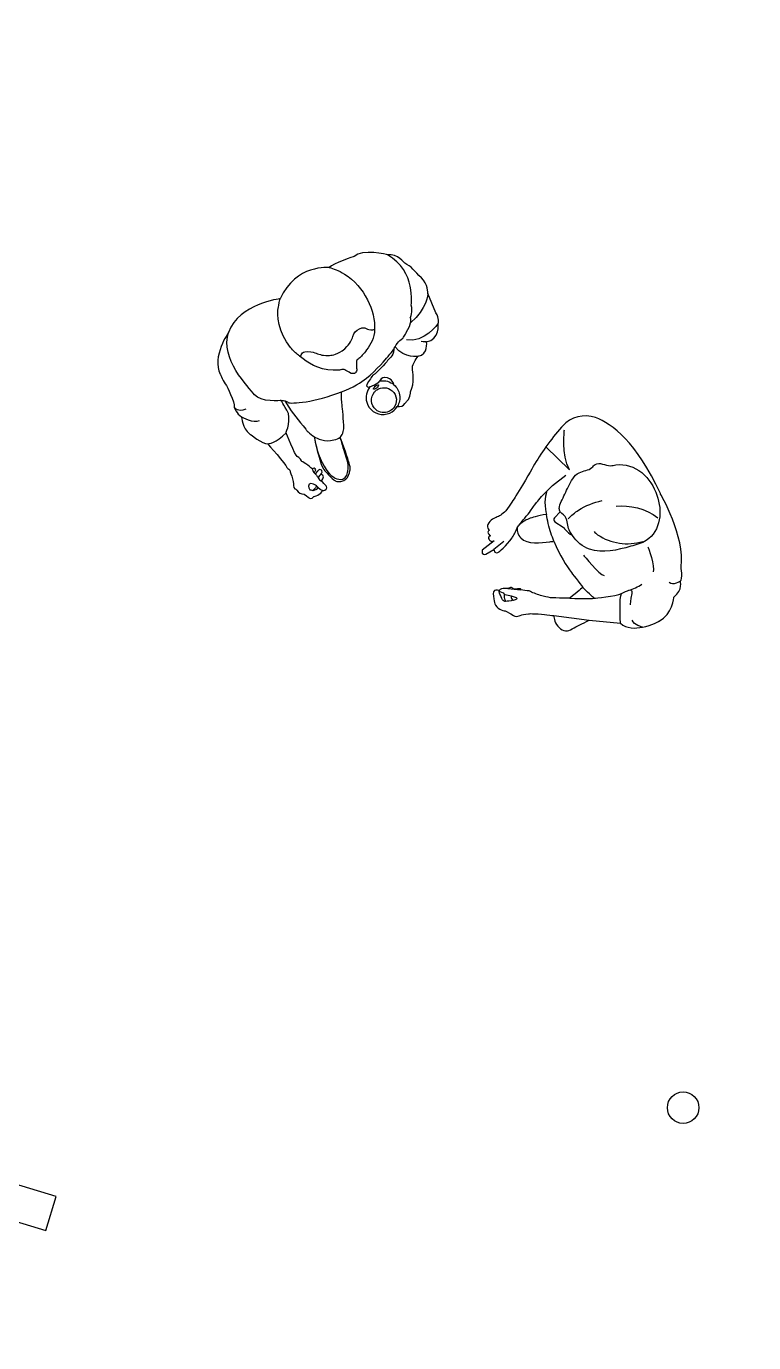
# Model space of a CAD drawing. Header units: millimetres. Extents: x 13722 to 114356, y -17117 to 61088.
# Drawn here: x 76781 to 78627, y 14825 to 18164 of the extents above; entities that cross this region are included whole.
import ezdxf

# ---------------------------------------------------------------- set-up
doc = ezdxf.new("R2010")
doc.units = ezdxf.units.MM
for name, color, linetype in [('01', 3, 'Continuous'), ('02', 250, 'Continuous'), ('Toffu_Outline', 8, 'Continuous')]:
    doc.layers.add(name, color=color, linetype=linetype)

# ---------------------------------------------------------------- blocks, each defined once
blk = doc.blocks.new('2t')
at = {"layer": '02'}
h = blk.add_hatch(dxfattribs=at)
h.set_pattern_fill('AR-CONC', color=6, scale=50)
h.paths.add_polyline_path([(94283.9, -5120.8, 1), (94363.9, -5120.8, 1)])
at = {"layer": '02', "color": 6, "lineweight": 30}
blk.add_circle((94323.9, -5120.8), 40, dxfattribs=at)
blk = doc.blocks.new('RW')
at = {"layer": '02'}
blk.add_lwpolyline([(95254.4, -22813.7), (97153.7, -23390.7), (97179.9, -23304.6), (95280.6, -22727.5)], dxfattribs=at)

msp = doc.modelspace()

# ---------------------------------------------------------------- hatches: boundary and pattern name
at = {"layer": '01', "lineweight": -2, "true_color": 0x999b37}
h = msp.add_hatch(dxfattribs=at)
h.set_pattern_fill('AR-SAND', color=55, scale=5)
h.set_pattern_definition([(37.5, (-19358.14, 21727.48), (-8.00016, 244.7066), [0, -193.04, 0, -215.9, 0, -206.375]), (7.5, (-19358.14, 21727.48), (224.7616, 358.4126), [0, -104.14, 0, -173.99, 0, -66.675]), (327.5, (-19514.35, 21727.48), (395.4962, 0.7186), [0, -63.5, 0, -228.6, 0, -298.45]), (317.5, (-19514.35, 21727.48), (381.7782, 111.4647), [0, -31.75, 0, -149.86, 0, -171.45])])
h.paths.add_polyline_path([(70453.8, 12983.3), (70453.8, 10764.6), (72599.6, 10043.3), (76293.8, 10043.3), (76293.8, 12983.3)], flags=17)
h.paths.add_polyline_path([(70453.8, 22943.3), (70453.8, 20883.3), (72903.8, 20883.3), (72903.8, 22943.3)], flags=17)
h.paths.add_polyline_path([(79063.8, 14353.3), (79063.8, 12513.3), (81313.8, 12513.3), (81313.8, 14353.3)], flags=17)
h.paths.add_polyline_path([(66994.8, 20603.3, 0.409585), (64324.8, 23223.3), (62204.1, 23223.3), (62204.1, 7963.3), (62204.1, 6963.3), (83214.7, 6963.3), (83214.7, 23223.3), (77183.8, 23223.3), (77183.8, 20603.3), (78783.8, 20603.3), (78783.8, 19033.3), (81593.8, 19033.3), (81593.8, 14633.3), (81593.8, 12233.3), (81593.8, 7963.3), (72553.8, 7963.3), (64324.8, 10463.3), (64324.8, 13163.3), (64324.8, 15543.3), (66994.8, 15543.3)])

# ---------------------------------------------------------------- linework, layer by layer
at = {"layer": 'Toffu_Outline'}
for p, q in [((78101.4, 16984.4), (78116.5, 16999.7)), ((78116.5, 16999.7), (78150.5, 17025.6)), ((77992.5, 16857.3), (77967.8, 16837.1)), ((78002.7, 16737.9), (78019.1, 16736.2)), ((78019.1, 16736.2), (78036.1, 16734.4)), ((78310.5, 16733.9), (78310.4, 16733.9)), ((78120.1, 16669.3), (78209.5, 16657.9))]:
    msp.add_line(p, q, dxfattribs=at)
for points in [[(77697.7, 17584.6), (77697.7, 17584.6), (77632.4, 17600.6), (77613, 17580.3)], [(77613, 17580.3), (77613, 17580.3), (77558.7, 17562.5), (77549.9, 17552.2)], [(77741.2, 17563), (77741.2, 17563), (77723.4, 17588.3), (77697.7, 17584.6)], [(77757.7, 17457), (77757.7, 17457), (77770.9, 17542.9), (77697.7, 17584.6)], [(77549.9, 17552.2), (77549.9, 17552.2), (77465.1, 17561.1), (77424.9, 17473)], [(77549.9, 17552.2), (77559.3, 17549.7), (77573.2, 17545), (77588.1, 17535.8)], [(77588.1, 17535.8), (77639.4, 17504.1), (77667, 17440.7), (77665, 17395.3)], [(77424.9, 17473), (77424.9, 17473), (77321.4, 17461.3), (77294.3, 17387.9)], [(77420.6, 17452.3), (77421, 17454.2), (77424.9, 17473), (77424.9, 17473)], [(77799.8, 17486.2), (77799.8, 17486.2), (77798.3, 17446.7), (77756.3, 17412.3)], [(77820.3, 17437.5), (77820.3, 17437.5), (77799.8, 17486.2), (77799.8, 17486.2)], [(77451.3, 17349.8), (77420.6, 17387), (77416.8, 17433.1), (77420.6, 17452.3)], [(77755.4, 17425.2), (77755.4, 17425.2), (77763, 17440.7), (77757.7, 17457)], [(77826.3, 17410.8), (77826.3, 17410.8), (77830.4, 17423.6), (77820.3, 17437.5)], [(77615.6, 17389.5), (77620.7, 17395.4), (77630.5, 17400.7), (77639.9, 17399)], [(77639.9, 17399), (77646.1, 17398), (77647.6, 17394.6), (77655.2, 17394.1)], [(77655.2, 17394.1), (77659.3, 17393.9), (77662.8, 17394.6), (77665, 17395.3)], [(77665, 17395.3), (77664.6, 17384.4), (77662.4, 17374.6), (77658.5, 17366.5)], [(77744.6, 17386.5), (77744.6, 17386.5), (77753.9, 17399.8), (77756.3, 17412.3)], [(77826.3, 17410.8), (77826.3, 17410.8), (77790.6, 17358.8), (77745.9, 17369.2)], [(77756.3, 17412.3), (77757.2, 17416.9), (77757.2, 17421.5), (77755.4, 17425.2)], [(77796.8, 17363.7), (77830.4, 17368.4), (77826.3, 17410.8), (77826.3, 17410.8)], [(77294.3, 17387.9), (77294.3, 17387.9), (77251.1, 17326.6), (77273, 17281.4)], [(77360.2, 17229.2), (77345.1, 17248.4), (77271.6, 17322), (77294.3, 17387.9)], [(77594.8, 17351.6), (77604.5, 17362.2), (77608.5, 17373.5), (77610.3, 17379.9)], [(77610.3, 17379.9), (77611, 17382.2), (77612.5, 17385.9), (77615.6, 17389.5)], [(77658.5, 17366.5), (77650.6, 17350), (77636.8, 17333.3), (77636.8, 17333.3)], [(77716.8, 17351.1), (77720.9, 17358.5), (77726.3, 17364.9), (77726.3, 17364.9)], [(77738, 17375.4), (77740.3, 17378.4), (77742.6, 17382.1), (77744.6, 17386.5)], [(77775.5, 17327.1), (77801.6, 17332.1), (77796.8, 17363.7), (77796.8, 17363.7)], [(77796.8, 17363.7), (77796.8, 17363.7), (77788.9, 17363.4), (77783.3, 17364.6)], [(77471.6, 17329.9), (77465.5, 17335.1), (77458.8, 17340.7), (77451.3, 17349.8)], [(77476.8, 17325.7), (77474.8, 17327.2), (77473.1, 17328.7), (77471.6, 17329.9)], [(77476.9, 17325.9), (77477.4, 17328.7), (77478.7, 17333.1), (77482.3, 17336.2)], [(77482.3, 17336.2), (77484.1, 17337.7), (77488.5, 17340.5), (77503.3, 17338.3)], [(77503.3, 17338.3), (77518.6, 17335.9), (77522.7, 17331.4), (77535.5, 17329.6)], [(77535.5, 17329.6), (77543.4, 17328.5), (77550.1, 17329), (77554.2, 17329.6)], [(77554.2, 17329.6), (77560.6, 17330.7), (77579.6, 17334.8), (77594.8, 17351.6)], [(77636.8, 17333.3), (77635, 17331), (77632.7, 17328.3), (77629.9, 17325.5)], [(77696.2, 17323.4), (77696.2, 17323.4), (77703.1, 17331.8), (77713.8, 17344.9)], [(77713.8, 17344.9), (77712.7, 17334.6), (77709.3, 17328.5), (77706.2, 17324.9)], [(77713.8, 17344.9), (77714.3, 17346.2), (77715.3, 17348.4), (77716.8, 17351.1)], [(77775.5, 17327.1), (77775.5, 17327.1), (77742.8, 17320), (77716.8, 17351.1)], [(77559.8, 17291.6), (77521.9, 17292.3), (77492.3, 17313.1), (77476.8, 17325.7)], [(77618.8, 17313.7), (77618.4, 17305.2), (77619.4, 17294.9), (77619.4, 17294.9)], [(77619.8, 17317.1), (77618.9, 17315.7), (77618.8, 17314.4), (77618.8, 17313.7)], [(77619.4, 17294.9), (77619.5, 17294.1), (77619.5, 17293.3), (77619.4, 17292.2)], [(77620.9, 17318.3), (77620.6, 17318.1), (77620.2, 17317.7), (77619.8, 17317.1)], [(77629.9, 17325.5), (77626.7, 17322.5), (77623.6, 17320.1), (77620.9, 17318.3)], [(77644, 17271.6), (77669.1, 17291.6), (77696.2, 17323.4), (77696.2, 17323.4)], [(77697.8, 17316.2), (77695.6, 17311.1), (77664.6, 17281.5), (77664.6, 17281.5)], [(77706.2, 17324.9), (77703.9, 17322.3), (77697.8, 17316.3), (77697.8, 17316.2)], [(77273, 17281.4), (77273, 17281.4), (77281.6, 17262.1), (77288.6, 17253.4)], [(77578.8, 17292.9), (77578.8, 17292.9), (77576.1, 17291.3), (77559.8, 17291.6)], [(77585.3, 17293.6), (77582.4, 17293.9), (77580.2, 17293.2), (77578.8, 17292.9)], [(77581, 17237.4), (77610.7, 17247.8), (77631, 17261.3), (77644, 17271.6)], [(77595.2, 17289.5), (77589.9, 17292.5), (77588, 17293.3), (77585.3, 17293.6)], [(77607.9, 17283.3), (77604.8, 17283.7), (77603.8, 17284.7), (77595.2, 17289.5)], [(77616, 17284.9), (77613.4, 17282.6), (77609.8, 17283.1), (77607.9, 17283.3)], [(77619.4, 17292.2), (77618.9, 17287.4), (77616, 17284.9), (77616, 17284.9)], [(77655.9, 17273.1), (77654.3, 17268.8), (77651, 17266), (77645.9, 17257.5)], [(77664.6, 17281.5), (77664.6, 17281.5), (77657.4, 17277.5), (77655.9, 17273.1)], [(77677.3, 17264.4), (77675.8, 17261.3), (77672.6, 17258.6), (77668.9, 17256.3)], [(77691.2, 17273.3), (77691.2, 17273.3), (77681.6, 17273.9), (77677.3, 17264.4)], [(77677.3, 17264.4), (77677.8, 17264.5), (77678.4, 17264.6), (77678.9, 17264.7)], [(77677.3, 17264.4), (77677.3, 17264.4), (77677.3, 17264.4), (77677.3, 17264.4)], [(77678.9, 17264.7), (77692, 17266.9), (77704.7, 17263), (77714, 17255)], [(77714, 17255), (77714, 17255), (77710.4, 17272.8), (77691.2, 17273.3)], [(77288.6, 17253.4), (77288.6, 17253.4), (77311, 17209.7), (77308.4, 17198.1)], [(77427.6, 17214.8), (77427.6, 17214.8), (77375.4, 17210), (77360.2, 17229.2)], [(77445.9, 17209.9), (77451.5, 17205.9), (77515.3, 17210.3), (77581, 17237.4)], [(77582.5, 17201.5), (77581.6, 17210.1), (77580.6, 17222.3), (77581, 17237.4)], [(77645.9, 17257.5), (77640.7, 17249), (77651.3, 17249), (77651.3, 17249)], [(77653, 17249.5), (77645.2, 17239.2), (77641, 17224.2), (77645, 17210.4)], [(77653, 17249.5), (77652, 17249.2), (77651.4, 17249), (77651.3, 17249)], [(77668.9, 17256.3), (77663.1, 17252.8), (77656.1, 17250.4), (77653, 17249.5)], [(77662.1, 17243.8), (77661.1, 17245), (77663.1, 17248.4), (77666.6, 17251.3)], [(77668.4, 17245.5), (77665.5, 17243.6), (77662.9, 17242.8), (77662.1, 17243.8)], [(77666.6, 17251.3), (77667.9, 17252.3), (77669.2, 17253.2), (77670.3, 17253.8)], [(77670.2, 17246.9), (77669.6, 17246.4), (77669, 17245.9), (77668.4, 17245.5)], [(77674.7, 17254.4), (77675.7, 17253.2), (77673.7, 17249.8), (77670.2, 17246.9)], [(77670.3, 17253.8), (77672.4, 17254.9), (77674.1, 17255.1), (77674.7, 17254.4)], [(77714, 17255), (77721.4, 17248.7), (77726.6, 17239.9), (77728.3, 17229.6)], [(77728.3, 17229.6), (77730.2, 17218.8), (77727.8, 17208.4), (77722.5, 17199.8)], [(77745.8, 17212.6), (77754.9, 17215.1), (77756.3, 17237.4), (77756.3, 17237.4)], [(77308.4, 17198.1), (77308.4, 17198.1), (77318.2, 17184.5), (77338.7, 17194.1)], [(77308.4, 17198.1), (77308.4, 17198.1), (77314.6, 17181.6), (77327.2, 17173.3)], [(77427.6, 17214.8), (77427.6, 17214.8), (77431.9, 17215.7), (77437.5, 17214)], [(77442.5, 17190.7), (77429.6, 17211.2), (77427.6, 17214.8), (77427.6, 17214.8)], [(77437.5, 17214), (77438.2, 17212.7), (77439.5, 17210.4), (77441.1, 17207.6)], [(77437.5, 17214), (77440.1, 17213.3), (77443, 17212), (77445.9, 17209.9)], [(77441.1, 17207.6), (77457.5, 17179.7), (77471.4, 17166.7), (77490.6, 17141.9)], [(77586.5, 17145), (77586.9, 17163.5), (77582.9, 17198.5), (77582.5, 17201.5)], [(77645, 17210.4), (77650.5, 17191.4), (77669, 17178.4), (77688.8, 17179.7)], [(77703.6, 17183.3), (77711.4, 17186.8), (77717.9, 17192.7), (77722.4, 17199.8)], [(77722.4, 17199.8), (77722.4, 17199.8), (77722.5, 17199.8), (77722.5, 17199.8)], [(77722.5, 17199.8), (77722.5, 17199.8), (77722.4, 17199.7), (77722.4, 17199.7)], [(77722.5, 17199.8), (77722.5, 17199.8), (77723.1, 17199.7), (77723.1, 17199.7)], [(77723.1, 17199.7), (77730.3, 17198.5), (77737.6, 17201.3), (77742, 17207.1)], [(77742, 17207.1), (77744.2, 17210.1), (77745.8, 17212.6), (77745.8, 17212.6)], [(77327.2, 17173.3), (77327.2, 17173.3), (77357.7, 17155.8), (77373.1, 17164.5)], [(77327.2, 17173.3), (77327.2, 17173.3), (77327.9, 17145), (77348.6, 17129.9)], [(77440.1, 17133.3), (77440.1, 17133.3), (77455.4, 17170.1), (77442.5, 17190.7)], [(77688.8, 17179.7), (77694.1, 17180), (77699, 17181.3), (77703.6, 17183.3)], [(78225.4, 17171.5), (78196, 17182.3), (78163, 17173.4), (78142, 17150.3)], [(78390.1, 16979), (78329.2, 17109.5), (78267.9, 17156), (78225.4, 17171.5)], [(77348.6, 17129.9), (77348.6, 17129.9), (77381, 17104.6), (77393.7, 17104.9)], [(77393.7, 17104.9), (77393.7, 17104.9), (77416.5, 17107.1), (77440.1, 17133.3)], [(77468.6, 17073.1), (77463.5, 17074.9), (77440.1, 17133.3), (77440.1, 17133.3)], [(77490.6, 17141.9), (77491.4, 17140.8), (77493.1, 17138.2), (77496.2, 17135.4)], [(77496.2, 17135.4), (77501.2, 17130.8), (77506.2, 17126.1), (77512.1, 17122.8)], [(77577.9, 17121.6), (77579.7, 17123.8), (77582.3, 17127.3), (77584.1, 17132.1)], [(77584.1, 17132.1), (77586.4, 17137.8), (77586.5, 17142.7), (77586.5, 17145)], [(78139.2, 17147.2), (78126.1, 17132.5), (78112.5, 17115.3), (78099.7, 17097.3)], [(78159.4, 17038.9), (78139.1, 17078.6), (78146.6, 17140.5), (78146.6, 17140.5)], [(78142, 17150.3), (78141, 17149.2), (78140.1, 17148.2), (78139.2, 17147.2)], [(77393.7, 17104.9), (77393.7, 17104.9), (77440.7, 17052.2), (77442.4, 17045.4)], [(77512.1, 17122.8), (77512.5, 17120.1), (77512.8, 17117.5), (77513.3, 17115)], [(77512.1, 17122.8), (77518.6, 17119.1), (77538.5, 17109), (77561.8, 17114.9)], [(77513.3, 17115), (77514.7, 17106), (77516.5, 17097.4), (77518.8, 17088.5)], [(77513.3, 17115), (77517.7, 17089.6), (77525.6, 17070.3), (77531.9, 17057.6)], [(77561.8, 17114.9), (77568.2, 17116.5), (77573.6, 17119), (77577.9, 17121.6)], [(77601.6, 17052.2), (77599.7, 17059.8), (77590.9, 17086.1), (77577.9, 17121.6)], [(77586.9, 17090.4), (77583, 17103.5), (77579.9, 17114.3), (77577.9, 17121.6)], [(78099.7, 17097.3), (78088.1, 17081), (78077.1, 17064), (78067.3, 17047.6)], [(78099.7, 17097.3), (78099.7, 17097.3), (78159.4, 17038.9), (78159.4, 17038.9)], [(77480.6, 17060.1), (77480.6, 17060.1), (77473.7, 17071.4), (77468.6, 17073.1)], [(77518.8, 17088.5), (77520.9, 17080.7), (77523.2, 17073), (77525.6, 17065.3)], [(77525.6, 17065.3), (77528.1, 17057.2), (77530.7, 17049), (77535.3, 17041.8)], [(77597.3, 17036.9), (77600.2, 17051), (77596.1, 17060.5), (77586.9, 17090.4)], [(77442.4, 17045.4), (77442.4, 17045.4), (77446.2, 17039.9), (77449.3, 17039.5)], [(77449.3, 17039.5), (77449.3, 17039.5), (77460.1, 17008.5), (77459, 16999.5)], [(77506.6, 17041.6), (77506.6, 17041.6), (77484.4, 17059.9), (77480.6, 17060.1)], [(77506.6, 17041.6), (77506.6, 17041.6), (77509.3, 17032.9), (77511.1, 17031.4)], [(77513.9, 17029), (77513.9, 17029), (77511.1, 17031.4), (77511.1, 17031.4)], [(77519.6, 17035.6), (77519.6, 17035.6), (77513.9, 17029), (77513.9, 17029)], [(77513.9, 17029), (77513.9, 17029), (77519.7, 17022.6), (77521.4, 17019.6)], [(77530, 17038.2), (77524.2, 17042.8), (77519.6, 17035.6), (77519.6, 17035.6)], [(77527.3, 17026.3), (77527.3, 17026.3), (77534.4, 17032.2), (77531.3, 17036.8)], [(77533.8, 17025.3), (77533.8, 17025.3), (77530.4, 17028.9), (77527.3, 17026.3)], [(77531.3, 17036.8), (77531, 17037.3), (77530.6, 17037.7), (77530, 17038.2)], [(77531.9, 17057.6), (77545.6, 17029.9), (77557.3, 17021.9), (77565.2, 17018.2)], [(77535.3, 17041.8), (77535.6, 17041.3), (77536, 17040.7), (77536.4, 17040.1)], [(77536.4, 17040.1), (77539.6, 17035.6), (77543.4, 17031.5), (77547.3, 17027.5)], [(77547.3, 17027.5), (77551.8, 17023), (77556.4, 17018.5), (77561.1, 17014.2)], [(77584.5, 17015.8), (77593.8, 17019.8), (77596.3, 17032.1), (77597.3, 17036.9)], [(77586.6, 17011.7), (77594.4, 17015.1), (77598.3, 17023.6), (77600.8, 17031.7)], [(77600.8, 17031.7), (77601.8, 17034.9), (77602.6, 17038.2), (77602.7, 17041.5)], [(77602.7, 17041.5), (77602.9, 17044.4), (77602.7, 17048), (77601.6, 17052.2)], [(78067.3, 17047.6), (78067.3, 17047.6), (78046.6, 17009.5), (78023.5, 16973)], [(78156.7, 16996.7), (78163.2, 17010.3), (78170.6, 17024.8), (78183.9, 17031.7)], [(78183.9, 17031.7), (78194.4, 17037.1), (78207.5, 17037.2), (78216.4, 17044.9)], [(78216.4, 17044.9), (78219.3, 17047.4), (78221.6, 17050.6), (78224.8, 17052.7)], [(78224.8, 17052.7), (78236, 17059.7), (78250, 17049.9), (78263.2, 17049.6)], [(78263.2, 17049.6), (78268, 17049.5), (78272.7, 17050.7), (78277.4, 17051.5)], [(77459, 16999.5), (77457.9, 16990.5), (77466.1, 16989.4), (77466.1, 16989.4)], [(77498.4, 17002.7), (77494, 16996.2), (77500.7, 16988.7), (77500.7, 16988.7)], [(77517.5, 16998.3), (77517.5, 16998.3), (77502.9, 17009.2), (77498.4, 17002.7)], [(77517.5, 16998.3), (77517.5, 16998.3), (77513.6, 16989.9), (77507.9, 16987.1)], [(77521.8, 16993.5), (77520.4, 16994.8), (77519, 16996.4), (77517.5, 16998.3)], [(77527.3, 17026.3), (77527.3, 17026.3), (77523.3, 17024.3), (77521.4, 17019.6)], [(77521.4, 17019.6), (77521.6, 17019.2), (77521.8, 17018.9), (77521.8, 17018.6)], [(77521.8, 17018.6), (77522.5, 17016.3), (77527.5, 17011.6), (77529.3, 17010.6)], [(77529.3, 17010.6), (77529.3, 17010.6), (77539.2, 17021.2), (77533.8, 17025.3)], [(77540.9, 16999.6), (77540.9, 16999.6), (77532, 17009.9), (77529.3, 17010.6)], [(77561.1, 17014.2), (77562.9, 17012.6), (77564.6, 17011), (77566.8, 17010.2)], [(77565.2, 17018.2), (77569.4, 17016.3), (77577.2, 17012.7), (77584.5, 17015.8)], [(77566.8, 17010.2), (77570, 17008.9), (77573.6, 17009.2), (77577, 17009.6)], [(77577, 17009.6), (77580.2, 17010), (77583.6, 17010.4), (77586.6, 17011.7)], [(78138.5, 16958.7), (78144.6, 16971.3), (78150.7, 16984), (78156.7, 16996.7)], [(77466.1, 16989.4), (77466.1, 16989.4), (77474.1, 16977.9), (77480.4, 16978.4)], [(77480.4, 16978.4), (77486.8, 16978.9), (77498.6, 16968.4), (77498.6, 16968.4)], [(77498.6, 16968.4), (77498.6, 16968.4), (77504.5, 16962.7), (77510.6, 16971.6)], [(77500.7, 16988.7), (77500.7, 16988.7), (77505.3, 16987.6), (77507.9, 16987.1)], [(77507.9, 16987.1), (77508.2, 16987), (77508.6, 16987), (77508.9, 16986.9)], [(77508.9, 16986.9), (77511.1, 16986.5), (77520.5, 16992.1), (77521.8, 16993.5)], [(77510.6, 16971.6), (77510.6, 16971.6), (77529.7, 16975.9), (77533, 16986.9)], [(77533, 16986.9), (77533, 16986.9), (77528.6, 16986.8), (77521.8, 16993.5)], [(78023.5, 16973), (78018, 16964.3), (78009.4, 16951.1), (77998.3, 16935.4)], [(78073.7, 16953.5), (78079.7, 16961.3), (78088.8, 16972.1), (78101.4, 16984.4)], [(78101.4, 16984.4), (78099.4, 16977.4), (78097.5, 16968), (78097.3, 16956.8)], [(78182.7, 16937.1), (78200.7, 16948.7), (78221.4, 16955.7), (78242.2, 16961.2)], [(78381.4, 16974.6), (78388.4, 16954.6), (78391.4, 16933), (78387.5, 16912.3)], [(78442.6, 16793.6), (78454.5, 16867.3), (78390.1, 16979), (78390.1, 16979)], [(77998.3, 16935.4), (77988.9, 16925.7), (77980.2, 16921), (77973.7, 16918.5)], [(78054.3, 16927), (78064.2, 16939.6), (78065.3, 16942.7), (78073.7, 16953.5)], [(78097.3, 16956.8), (78097, 16944.1), (78099, 16933.6), (78101.1, 16926.1)], [(78136.2, 16933), (78136.2, 16933), (78121.4, 16917.7), (78121.4, 16917.7)], [(78133.5, 16941), (78133.1, 16947.2), (78135.9, 16953.1), (78138.5, 16958.7)], [(78136.2, 16933), (78134.7, 16935.1), (78133.7, 16937.7), (78133.5, 16941)], [(78136.2, 16933), (78136.2, 16933), (78136.2, 16933), (78136.2, 16933)], [(78151.3, 16915.5), (78149.1, 16923.9), (78140.6, 16926.6), (78136.2, 16933)], [(78156.4, 16915), (78164.1, 16923.5), (78173, 16930.9), (78182.7, 16937.1)], [(78278.3, 16947.4), (78310.3, 16950.1), (78354.7, 16941.6), (78383.4, 16917.1)], [(77960.6, 16911.6), (77955.4, 16907.1), (77952.7, 16901.6), (77951.2, 16897.6)], [(77951.2, 16897.6), (77951.3, 16896.5), (77951.4, 16895.4), (77951.7, 16894.3)], [(77951.7, 16894.3), (77952.5, 16890.3), (77954.3, 16887.4), (77955.8, 16885.5)], [(77973.7, 16918.5), (77969.8, 16917), (77965.3, 16915.7), (77960.6, 16911.6)], [(78026.8, 16892.2), (78029.1, 16895.2), (78031.3, 16898.2), (78033.5, 16901.3)], [(78033.5, 16901.3), (78032.8, 16902), (78042.3, 16911.9), (78054.3, 16927)], [(78101.1, 16926.1), (78089.3, 16924.5), (78079.5, 16922.2), (78072.4, 16920.1)], [(78105.8, 16902.8), (78103.9, 16910.9), (78102.3, 16918.7), (78101.1, 16926.1)], [(78119.8, 16858.1), (78114.7, 16871.3), (78109.8, 16886.2), (78105.8, 16902.8)], [(78121.4, 16917.7), (78118.6, 16914.7), (78119.1, 16909.9), (78122.5, 16907.7)], [(78122.5, 16907.7), (78122.5, 16907.7), (78143.4, 16894.1), (78143.4, 16894.1)], [(78143.4, 16894.1), (78143.4, 16894.1), (78151.5, 16881.9), (78166.9, 16872.3)], [(78160.8, 16882.6), (78155.3, 16893.5), (78154.4, 16904.1), (78151.3, 16915.5)], [(78387.5, 16912.3), (78383.5, 16891.6), (78372.1, 16871.8), (78354.4, 16860.3)], [(77952.9, 16882.8), (77951.7, 16880), (77953.7, 16877), (77954.5, 16875.8)], [(77955.8, 16885.5), (77955.1, 16885.2), (77953.6, 16884.3), (77952.9, 16882.8)], [(77954.7, 16869.1), (77953.7, 16867.4), (77954.1, 16865.7), (77954.3, 16864.8)], [(77954.3, 16864.8), (77955, 16860.9), (77958.5, 16859), (77958.8, 16858.8)], [(77954.5, 16875.8), (77955.9, 16873.7), (77957.7, 16872.5), (77959, 16871.8)], [(77959, 16871.8), (77958.6, 16871.7), (77956, 16871.4), (77954.7, 16869.1)], [(77979.1, 16830.1), (77979.1, 16830.1), (78000, 16846.2), (78013.7, 16866.3)], [(78013.7, 16866.3), (78017.7, 16872.1), (78022.7, 16880.6), (78026.8, 16892.2)], [(78026.8, 16892.2), (78026.6, 16890.6), (78026.3, 16888.2), (78026.5, 16885.3)], [(78026.5, 16885.3), (78027.4, 16875.3), (78033.7, 16868.6), (78035.7, 16866.4)], [(78035.7, 16866.4), (78051.6, 16849.4), (78087.7, 16853.8), (78109.5, 16856.6)], [(78166.9, 16872.4), (78164.6, 16875.6), (78162.6, 16879.1), (78160.8, 16882.6)], [(78210.4, 16838.2), (78192.6, 16844.4), (78177.4, 16856.8), (78166.9, 16872.4)], [(78222, 16883.1), (78224.2, 16879.6), (78227.6, 16877), (78231, 16874.7)], [(78231, 16874.7), (78263.8, 16852), (78307.3, 16845.6), (78345.3, 16857.6)], [(77938.3, 16835), (77933.5, 16821.3), (77947.1, 16825.2), (77947.1, 16825.2)], [(77968.5, 16859.3), (77968.5, 16859.3), (77938.3, 16835), (77938.3, 16835)], [(77947.1, 16825.2), (77947.1, 16825.2), (77967.8, 16837.1), (77967.8, 16837.1)], [(77958.8, 16858.8), (77963.2, 16856.4), (77967.7, 16858.9), (77968.5, 16859.3)], [(77967.8, 16837.1), (77969.5, 16823.7), (77979.1, 16830.1), (77979.1, 16830.1)], [(77968.6, 16859.4), (77968.6, 16859.4), (77968.5, 16859.3), (77968.5, 16859.3)], [(78109.5, 16856.6), (78113.8, 16857.1), (78117.4, 16857.7), (78119.8, 16858.1)], [(78119.8, 16858.1), (78135.6, 16820.5), (78151.9, 16795.3), (78164.3, 16778.8)], [(78315.6, 16845.2), (78281.2, 16835.8), (78244.1, 16826.4), (78210.4, 16838.2)], [(78354.4, 16860.3), (78342.7, 16852.7), (78329, 16848.9), (78315.6, 16845.2)], [(78358.5, 16844.1), (78358.5, 16844.1), (78377.5, 16792.4), (78371.6, 16780.3)], [(78195.1, 16822.5), (78195.1, 16822.5), (78235.5, 16773.3), (78247.2, 16770.9)], [(78440.8, 16756.6), (78447.7, 16761.4), (78442.6, 16793.6), (78442.6, 16793.6)], [(78164.3, 16778.8), (78170.6, 16770.4), (78193.4, 16741.2), (78193.4, 16741.2)], [(77969.2, 16732.7), (77964.7, 16729.8), (77966.2, 16720.1), (77967.4, 16712.3)], [(77981.4, 16732.9), (77981.4, 16732.9), (77973, 16735.3), (77969.2, 16732.7)], [(77984.1, 16721.4), (77982.5, 16724.7), (77980.6, 16728.1), (77981.4, 16732.5)], [(77995.4, 16738.5), (77990, 16738.5), (77982.3, 16736.8), (77981.4, 16732.9)], [(77981.4, 16732.6), (77981.4, 16732.5), (77981.4, 16732.5), (77981.4, 16732.5)], [(77981.4, 16732.5), (77981.4, 16729.5), (77991.8, 16729.2), (77994, 16723.6)], [(78002.7, 16737.9), (77999.4, 16737.5), (77999.6, 16738.5), (77995.4, 16738.5)], [(78012.1, 16740.5), (78008.7, 16741.1), (78007.8, 16738.5), (78002.7, 16737.9)], [(78019.1, 16736.2), (78013.2, 16740.3), (78012.1, 16740.5), (78012.1, 16740.5)], [(78035.8, 16736.6), (78035.5, 16737.6), (78032.3, 16738.1), (78019.1, 16736.2)], [(78036.1, 16734.4), (78036.1, 16734.4), (78035.9, 16736.3), (78035.8, 16736.6)], [(78057.1, 16732), (78050.1, 16732.8), (78043.1, 16733.6), (78036.1, 16734.4)], [(78086.2, 16720.6), (78074.9, 16724), (78065.2, 16728), (78057.1, 16732)], [(78193.4, 16741.1), (78192.7, 16740.6), (78180, 16729.8), (78160.6, 16713.3)], [(78193.4, 16741.2), (78193.4, 16741.2), (78193.4, 16741.2), (78193.4, 16741.1)], [(78223, 16713.3), (78223, 16713.3), (78210.4, 16723), (78193.4, 16741.1)], [(78291.7, 16725.4), (78298.7, 16728.7), (78305.5, 16732.4), (78310.4, 16733.9)], [(78310.5, 16733.9), (78310.5, 16733.9), (78310.6, 16733.9), (78310.7, 16733.9)], [(78310.7, 16733.9), (78315.5, 16735.4), (78321, 16737.3), (78326.9, 16739.9)], [(78310.7, 16733.9), (78316.3, 16735.5), (78319.4, 16734), (78317.6, 16725.4)], [(78326.9, 16739.9), (78333.2, 16742.8), (78338.7, 16745.9), (78343.2, 16748.8)], [(78440.8, 16756.6), (78440.8, 16756.6), (78421.8, 16744.4), (78412.5, 16753.3)], [(78424.6, 16716.5), (78448.4, 16735.7), (78440.8, 16756.6), (78440.8, 16756.6)], [(77967.4, 16712.3), (77968.5, 16704.9), (77969.1, 16700.6), (77971.9, 16696)], [(77971.9, 16696), (77979.2, 16683.8), (77994.6, 16681.5), (77997.9, 16681.1)], [(77991, 16707.4), (77988.4, 16709.9), (77987.4, 16714.5), (77984.1, 16721.4)], [(77995.3, 16705.3), (77994.6, 16705.2), (77992.5, 16705.9), (77991, 16707.4)], [(77994, 16723.6), (77995.1, 16720.9), (77992.9, 16720.2), (77993.6, 16715.7)], [(77993.6, 16715.7), (77994.4, 16710.6), (77998.1, 16706.2), (77997.5, 16705.5)], [(77994, 16723.6), (77994.6, 16723.4), (77995.3, 16723.3), (77996, 16723.1)], [(77995.9, 16705.3), (77995.5, 16705.3), (77995.3, 16705.3), (77995.3, 16705.3)], [(77997.5, 16705.5), (77997.5, 16705.4), (77997.5, 16705.4), (77995.9, 16705.3)], [(77996, 16723.1), (78001.4, 16721.8), (78007, 16720.5), (78011.9, 16719.2)], [(78016.5, 16708.2), (78009.7, 16706.7), (78001.5, 16705.8), (77997.5, 16705.5)], [(77997.5, 16705.5), (77997.5, 16705.5), (77997.5, 16705.5), (77997.5, 16705.5)], [(78011.9, 16719.2), (78011.6, 16718.2), (78011.5, 16716.8), (78011.7, 16715.3)], [(78011.7, 16715.3), (78012.3, 16711.5), (78015.2, 16709.1), (78016.5, 16708.2)], [(78011.9, 16719.2), (78022.3, 16716.4), (78029.7, 16713.7), (78025.1, 16710.9)], [(78025.1, 16710.9), (78023.2, 16709.8), (78020.1, 16708.9), (78016.5, 16708.1)], [(78016.5, 16708.2), (78016.5, 16708.2), (78016.5, 16708.1), (78016.5, 16708.1)], [(78111, 16714.9), (78103.5, 16716.2), (78095.2, 16718), (78086.2, 16720.6)], [(78143.7, 16713.7), (78130.1, 16714.1), (78118.8, 16714.5), (78111, 16714.9)], [(78160.6, 16713.3), (78155.1, 16713.4), (78149.4, 16713.5), (78143.7, 16713.7)], [(78160.6, 16713.3), (78194.3, 16712.8), (78223, 16713.3), (78223, 16713.3)], [(78223, 16713.3), (78223, 16713.3), (78276.4, 16718.2), (78291.7, 16725.4)], [(78289, 16649.9), (78289, 16649.9), (78285, 16717.6), (78291.7, 16725.4)], [(78317.6, 16725.4), (78314.1, 16709.3), (78313.2, 16696.5), (78313.2, 16696.5)], [(78387.5, 16655.7), (78420.1, 16671.6), (78424.6, 16716.5), (78424.6, 16716.5)], [(77997.9, 16681.1), (78018.5, 16668.3), (78021.2, 16667.8), (78021.2, 16667.8)], [(78021.2, 16667.8), (78032.3, 16665.8), (78034.8, 16672.8), (78055.2, 16674.2)], [(78055.2, 16674.2), (78059.6, 16674.5), (78063.2, 16674.4), (78070.5, 16674.1)], [(78070.5, 16674.1), (78083.8, 16673.6), (78094.7, 16672.4), (78102.2, 16671.3)], [(78102.2, 16671.3), (78112.6, 16670.1), (78120.1, 16669.3), (78120.1, 16669.3)], [(78120.1, 16669.3), (78120, 16665.9), (78120.3, 16660.7), (78122.4, 16655)], [(78122.4, 16655), (78126.6, 16643.6), (78137.3, 16631.8), (78149.8, 16630.9)], [(78149.8, 16630.9), (78155.9, 16630.4), (78160.4, 16632.7), (78166.7, 16636)], [(78166.7, 16636), (78178.5, 16642.1), (78191.5, 16648.7), (78209.5, 16657.9)], [(78209.5, 16657.9), (78209.5, 16657.9), (78289, 16649.9), (78289, 16649.9)], [(78289, 16649.9), (78305, 16636.5), (78326.4, 16636.2), (78345.1, 16640.1)], [(78345.1, 16640.1), (78345.1, 16640.1), (78322.4, 16645.4), (78318.9, 16657.6)], [(78345.1, 16640.1), (78368.3, 16644.8), (78387.5, 16655.7), (78387.5, 16655.7)]]:
    msp.add_open_spline(points, degree=3, dxfattribs=at)
for points, knots in [([(77799.8, 17486.2), (77799.8, 17486.2), (77801.1, 17511.4), (77783.6, 17526.4), (77766.2, 17541.5), (77757.9, 17557.1), (77741.2, 17563)], [15, 15, 15, 15, 16, 16, 16, 17, 17, 17, 17]), ([(77726.3, 17364.9), (77726.3, 17364.9), (77731, 17367.2), (77736.3, 17373.4), (77736.9, 17374), (77737.4, 17374.7), (77738, 17375.4)], [2, 2, 2, 2, 3, 3, 3, 4, 4, 4, 4]), ([(77756.3, 17237.4), (77767.1, 17260), (77761.8, 17286.8), (77761, 17297.5), (77760.2, 17308.3), (77775.5, 17327.1), (77775.5, 17327.1)], [9, 9, 9, 9, 10, 10, 10, 11, 11, 11, 11]), ([(77701.1, 17186.9), (77690.4, 17182.2), (77677.4, 17183.7), (77667.9, 17191.9), (77654.6, 17203.3), (77653.1, 17223.3), (77664.5, 17236.6), (77666.4, 17238.7), (77668.4, 17240.6), (77670.6, 17242.1)], [3, 3, 3, 3, 4, 4, 4, 5, 5, 5, 6, 6, 6, 6]), ([(77670.6, 17242.1), (77682.2, 17250), (77698, 17249.5), (77709.2, 17239.9), (77722.4, 17228.5), (77723.9, 17208.5), (77712.5, 17195.3), (77709.3, 17191.6), (77705.4, 17188.7), (77701.1, 17186.9)], [0, 0, 0, 0, 1, 1, 1, 2, 2, 2, 3, 3, 3, 3]), ([(77511.1, 17031.4), (77511.1, 17031.4), (77517.9, 17038.6), (77514.3, 17041.8), (77510.6, 17045), (77506.6, 17041.6), (77506.6, 17041.6)], [46, 46, 46, 46, 47, 47, 47, 48, 48, 48, 48]), ([(78277.4, 17051.5), (78300.6, 17055), (78324.7, 17046.9), (78342.9, 17032.2), (78361.1, 17017.5), (78373.8, 16996.7), (78381.4, 16974.6)], [8, 8, 8, 8, 9, 9, 9, 10, 10, 10, 10]), ([(77533, 16986.9), (77533, 16986.9), (77538.1, 16985.5), (77542, 16990.1), (77545.9, 16994.6), (77540.9, 16999.6), (77540.9, 16999.6)], [36, 36, 36, 36, 37, 37, 37, 38, 38, 38, 38]), ([(78072.4, 16920.1), (78059.8, 16916.5), (78051.8, 16914.2), (78042.8, 16908), (78037.4, 16904.3), (78034, 16900.8), (78033.5, 16901.3)], [1, 1, 1, 1, 2, 2, 2, 3, 3, 3, 3])]:
    msp.add_open_spline(points, degree=3, knots=knots, dxfattribs=at)

# ---------------------------------------------------------------- block references
at = {"layer": '02'}
for name, p in [('RW', (-20323.1, 38500.6)), ('2t', (-15875.9, 20542.2))]:
    msp.add_blockref(name, p, dxfattribs=at)

doc.saveas('drawing.dxf')
